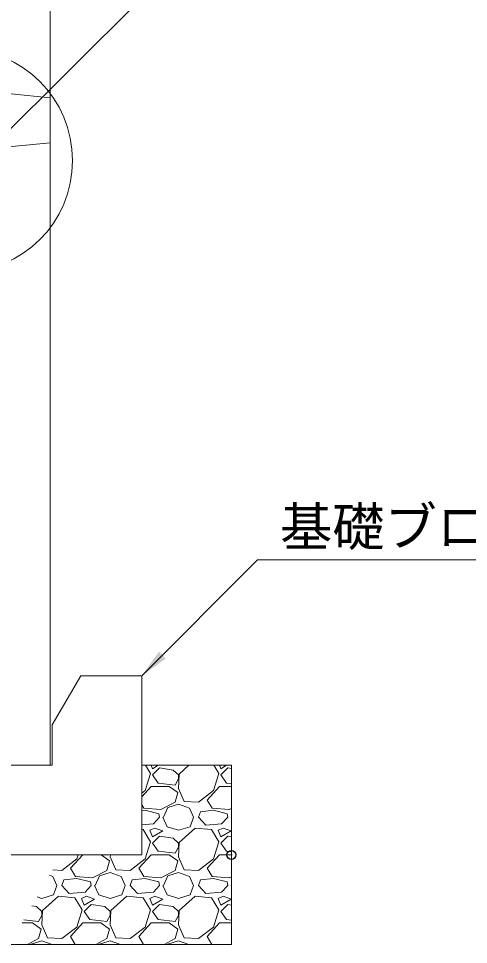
# Model space of a CAD drawing. Units: millimetres at full size; details may follow other scales. Extents: x 141358 to 163867, y 48648 to 57617.
# Drawn here: x 142894 to 143396, y 54141 to 55175 of the extents above; entities that cross this region are included whole.
import ezdxf
from ezdxf.enums import TextEntityAlignment as Align

# ---------------------------------------------------------------- set-up
doc = ezdxf.new("R2010")
doc.units = ezdxf.units.MM
doc.header["$LTSCALE"] = 20
doc.header["$PDMODE"] = 32
doc.header["$PDSIZE"] = 10
doc.linetypes.add('DASHED', pattern=[7.5, 6, -1.5])
for name, color, linetype, lineweight in [('0_2', 7, 'Continuous', 9), ('寸法線', 7, 'Continuous', 13), ('引出線', 4, 'Continuous', 9), ('本体', 2, 'Continuous', 20), ('ﾊｯﾁﾝｸﾞ', 7, 'Continuous', 5)]:
    doc.layers.add(name, color=color, linetype=linetype, lineweight=lineweight)
doc.layers.add('鉄筋', color=6, linetype='Continuous')
doc.styles.add('ＭＳ ゴシック', font='')
doc.styles.get('ＭＳ ゴシック').set_extended_font_data('MS Gothic')

# ---------------------------------------------------------------- blocks, each defined once
blk = doc.blocks.new('filled_arrow')
at = {"color": 0, "linetype": 'Continuous', "lineweight": -2}
blk.add_solid([(7.5, 1.25), (0, 0), (7.5, -1.25)], dxfattribs=at)

msp = doc.modelspace()

# ---------------------------------------------------------------- linework, layer by layer
at = {"layer": '0_2', "lineweight": 13}
msp.add_line((143031.24, 54341.08), (143131.24, 54341.08), dxfattribs=at)
at = {"layer": '0_2', "lineweight": 20}
for p, q in [((143131.24, 54341.08), (143131.24, 54141.08)), ((142260.17, 54241.08), (143031.24, 54241.08)), ((142160.17, 54141.08), (143131.24, 54141.08))]:
    msp.add_line(p, q, dxfattribs=at)
at = {"layer": '寸法線', "lineweight": 9}
msp.add_line((142849.24, 55016.08), (143117.42, 55284.25), dxfattribs=at)
msp.add_circle((142829.24, 55016.08), 124.8, dxfattribs=at)
at = {"layer": '引出線'}
msp.add_lwpolyline([(143031.24, 54441.08), (143160.43, 54570.26), (143523.27, 54570.26)], dxfattribs=at)
at = {"layer": '本体', "linetype": 'DASHED', "lineweight": 9}
for p, q in [((142829.24, 55096.08), (142929.24, 55086.08)), ((142829.24, 55026.08), (142929.24, 55036.08))]:
    msp.add_line(p, q, dxfattribs=at)
at = {"layer": '本体'}
for p, q in [((142931.24, 54386.08), (142963.24, 54441.08)), ((143031.24, 54441.08), (142963.24, 54441.08)), ((143031.24, 54241.08), (143031.24, 54441.08)), ((142931.24, 54386.08), (142931.24, 54341.08)), ((142360.17, 54341.08), (142931.24, 54341.08)), ((142260.17, 54241.08), (143031.24, 54241.08))]:
    msp.add_line(p, q, dxfattribs=at)
msp.add_lwpolyline([(142849.24, 54856.08), (142849.24, 55016.08), (142829.24, 55016.08), (142829.24, 55611.08), (142834.24, 55616.08), (142929.24, 55616.08), (142929.24, 54341.08), (142784.24, 54341.08), (142779.24, 54346.08), (142779.24, 54686.08)], close=True, dxfattribs=at)
at = {"layer": '鉄筋'}
msp.add_point((143131.24, 54241.08), dxfattribs=at)
at = {"layer": 'ﾊｯﾁﾝｸﾞ'}
for p, q in [((143041.08, 54332), (143035.53, 54341.08)), ((143041.86, 54341.08), (143043.36, 54337.33)), ((143043.36, 54337.33), (143049.6, 54341.08)), ((143050.98, 54338.09), (143043.36, 54330.47)), ((143066.22, 54335.81), (143050.98, 54338.09)), ((143083.86, 54341.08), (143073.08, 54331.24)), ((143117.28, 54332), (143111.73, 54341.08)), ((143118.06, 54341.08), (143119.56, 54337.33)), ((143119.56, 54337.33), (143125.81, 54341.08)), ((143127.18, 54338.09), (143119.56, 54330.47)), ((143131.24, 54337.48), (143127.18, 54338.09)), ((143034.98, 54312.95), (143041.08, 54332)), ((143043.36, 54330.47), (143049.46, 54321.33)), ((143072.32, 54330.47), (143066.22, 54335.81)), ((143068.51, 54319.04), (143072.32, 54325.9)), ((143073.08, 54331.24), (143072.32, 54315.23)), ((143072.32, 54325.9), (143072.32, 54330.47)), ((143111.18, 54312.95), (143117.28, 54332)), ((143119.56, 54330.47), (143125.66, 54321.33)), ((143031.24, 54305.75), (143041.84, 54317.52)), ((143041.84, 54317.52), (143061.65, 54317.52)), ((143049.46, 54321.33), (143068.51, 54319.04)), ((143061.65, 54317.52), (143071.56, 54310.66)), ((143104.32, 54302.28), (143118.04, 54317.52)), ((143118.04, 54317.52), (143131.24, 54317.52)), ((143125.66, 54321.33), (143131.24, 54320.66)), ((143031.24, 54310.06), (143034.98, 54312.95)), ((143071.56, 54310.66), (143068.51, 54299.99)), ((143072.32, 54315.23), (143078.41, 54300.76)), ((143094.42, 54299.99), (143111.18, 54312.95)), ((143033.46, 54293.14), (143031.24, 54296.93)), ((143068.51, 54299.99), (143052.51, 54291.61)), ((143060.13, 54293.9), (143072.32, 54297.71)), ((143072.32, 54297.71), (143084.51, 54293.14)), ((143078.41, 54300.76), (143094.42, 54299.99)), ((143109.66, 54293.14), (143104.32, 54302.28)), ((143034.98, 54290.85), (143031.24, 54290.46)), ((143052.51, 54291.61), (143033.46, 54293.14)), ((143050.22, 54287.04), (143034.98, 54290.85)), ((143050.98, 54283.23), (143050.22, 54287.04)), ((143055.55, 54283.23), (143060.13, 54293.9)), ((143084.51, 54293.14), (143089.08, 54283.23)), ((143094.42, 54283.23), (143096.7, 54289.33)), ((143111.18, 54290.85), (143096.7, 54289.33)), ((143128.71, 54291.61), (143109.66, 54293.14)), ((143126.42, 54287.04), (143111.18, 54290.85)), ((143127.18, 54283.23), (143126.42, 54287.04)), ((143131.24, 54292.94), (143128.71, 54291.61)), ((143044.12, 54275.61), (143031.24, 54274.49)), ((143050.98, 54283.23), (143044.12, 54275.61)), ((143054.79, 54283.23), (143059.36, 54272.56)), ((143085.27, 54272.56), (143089.08, 54283.23)), ((143102.8, 54274.09), (143094.42, 54283.23)), ((143120.32, 54275.61), (143102.8, 54274.09)), ((143127.18, 54283.23), (143120.32, 54275.61)), ((143130.99, 54283.23), (143131.24, 54282.65)), ((143032.69, 54269.51), (143031.24, 54269.63)), ((143041.08, 54255.8), (143032.69, 54269.51)), ((143045.65, 54271.04), (143040.31, 54268.75)), ((143040.31, 54268.75), (143043.36, 54261.13)), ((143043.36, 54261.13), (143054.79, 54267.99)), ((143054.79, 54267.99), (143045.65, 54271.04)), ((143059.36, 54272.56), (143072.32, 54268.75)), ((143072.32, 54268.75), (143085.27, 54272.56)), ((143090.61, 54271.04), (143073.08, 54255.04)), ((143108.89, 54269.51), (143090.61, 54271.04)), ((143117.28, 54255.8), (143108.89, 54269.51)), ((143121.85, 54271.04), (143116.51, 54268.75)), ((143116.51, 54268.75), (143119.56, 54261.13)), ((143119.56, 54261.13), (143130.99, 54267.99)), ((143130.99, 54267.99), (143121.85, 54271.04)), ((143034.98, 54236.75), (143041.08, 54255.8)), ((143050.98, 54261.89), (143043.36, 54254.27)), ((143043.36, 54254.27), (143049.46, 54245.13)), ((143066.22, 54259.61), (143050.98, 54261.89)), ((143072.32, 54254.27), (143066.22, 54259.61)), ((143073.08, 54255.04), (143072.32, 54239.03)), ((143072.32, 54249.7), (143072.32, 54254.27)), ((143111.18, 54236.75), (143117.28, 54255.8)), ((143127.18, 54261.89), (143119.56, 54254.27)), ((143119.56, 54254.27), (143125.66, 54245.13)), ((143131.24, 54261.28), (143127.18, 54261.89)), ((143049.46, 54245.13), (143068.51, 54242.84)), ((143068.51, 54242.84), (143072.32, 54249.7)), ((143125.66, 54245.13), (143131.24, 54244.46)), ((142942.02, 54223.79), (142958.78, 54236.75)), ((142951.92, 54226.08), (142965.42, 54241.08)), ((142958.78, 54236.75), (142960.16, 54241.08)), ((142985.8, 54241.08), (142995.36, 54234.46)), ((142995.36, 54234.46), (142992.31, 54223.79)), ((142996.21, 54241.08), (142996.12, 54239.03)), ((142996.12, 54239.03), (143002.21, 54224.56)), ((143018.22, 54223.79), (143034.98, 54236.75)), ((143028.12, 54226.08), (143041.84, 54241.32)), ((143041.84, 54241.32), (143061.65, 54241.32)), ((143061.65, 54241.32), (143071.56, 54234.46)), ((143071.56, 54234.46), (143068.51, 54223.79)), ((143072.32, 54239.03), (143078.41, 54224.56)), ((143094.42, 54223.79), (143111.18, 54236.75)), ((143104.32, 54226.08), (143118.04, 54241.32)), ((143118.04, 54241.32), (143131.24, 54241.32)), ((142931.92, 54224.27), (142942.02, 54223.79)), ((142957.26, 54216.94), (142951.92, 54226.08)), ((142992.31, 54223.79), (142976.31, 54215.41)), ((143002.21, 54224.56), (143018.22, 54223.79)), ((143033.46, 54216.94), (143028.12, 54226.08)), ((143068.51, 54223.79), (143052.51, 54215.41)), ((143078.41, 54224.56), (143094.42, 54223.79)), ((143109.66, 54216.94), (143104.32, 54226.08)), ((142928.47, 54218.3), (142932.11, 54216.94)), ((142932.11, 54216.94), (142936.68, 54207.03)), ((142942.02, 54207.03), (142944.3, 54213.13)), ((142958.78, 54214.65), (142944.3, 54213.13)), ((142976.31, 54215.41), (142957.26, 54216.94)), ((142974.02, 54210.84), (142958.78, 54214.65)), ((142979.35, 54207.03), (142983.93, 54217.7)), ((142983.93, 54217.7), (142996.12, 54221.51)), ((142996.12, 54221.51), (143008.31, 54216.94)), ((143008.31, 54216.94), (143012.88, 54207.03)), ((143018.22, 54207.03), (143020.5, 54213.13)), ((143034.98, 54214.65), (143020.5, 54213.13)), ((143052.51, 54215.41), (143033.46, 54216.94)), ((143050.22, 54210.84), (143034.98, 54214.65)), ((143055.55, 54207.03), (143060.13, 54217.7)), ((143060.13, 54217.7), (143072.32, 54221.51)), ((143072.32, 54221.51), (143084.51, 54216.94)), ((143084.51, 54216.94), (143089.08, 54207.03)), ((143094.42, 54207.03), (143096.7, 54213.13)), ((143111.18, 54214.65), (143096.7, 54213.13)), ((143128.71, 54215.41), (143109.66, 54216.94)), ((143126.42, 54210.84), (143111.18, 54214.65)), ((143131.24, 54216.74), (143128.71, 54215.41)), ((142932.87, 54196.36), (142936.68, 54207.03)), ((142950.4, 54197.89), (142942.02, 54207.03)), ((142974.78, 54207.03), (142967.92, 54199.41)), ((142974.78, 54207.03), (142974.02, 54210.84)), ((142978.59, 54207.03), (142983.16, 54196.36)), ((143009.07, 54196.36), (143012.88, 54207.03)), ((143026.6, 54197.89), (143018.22, 54207.03)), ((143050.98, 54207.03), (143044.12, 54199.41)), ((143050.98, 54207.03), (143050.22, 54210.84)), ((143054.79, 54207.03), (143059.36, 54196.36)), ((143085.27, 54196.36), (143089.08, 54207.03)), ((143102.8, 54197.89), (143094.42, 54207.03)), ((143127.18, 54207.03), (143120.32, 54199.41)), ((143127.18, 54207.03), (143126.42, 54210.84)), ((143130.99, 54207.03), (143131.24, 54206.45)), ((142914.52, 54194.14), (142919.92, 54192.55)), ((142919.92, 54192.55), (142932.87, 54196.36)), ((142938.21, 54194.84), (142920.68, 54178.84)), ((142956.49, 54193.31), (142938.21, 54194.84)), ((142967.92, 54199.41), (142950.4, 54197.89)), ((142964.88, 54179.6), (142956.49, 54193.31)), ((142969.45, 54194.84), (142964.11, 54192.55)), ((142964.11, 54192.55), (142967.16, 54184.93)), ((142967.16, 54184.93), (142978.59, 54191.79)), ((142978.59, 54191.79), (142969.45, 54194.84)), ((142983.16, 54196.36), (142996.12, 54192.55)), ((142996.12, 54192.55), (143009.07, 54196.36)), ((143014.41, 54194.84), (142996.88, 54178.84)), ((143032.69, 54193.31), (143014.41, 54194.84)), ((143044.12, 54199.41), (143026.6, 54197.89)), ((143041.08, 54179.6), (143032.69, 54193.31)), ((143045.65, 54194.84), (143040.31, 54192.55)), ((143040.31, 54192.55), (143043.36, 54184.93)), ((143043.36, 54184.93), (143054.79, 54191.79)), ((143054.79, 54191.79), (143045.65, 54194.84)), ((143059.36, 54196.36), (143072.32, 54192.55)), ((143072.32, 54192.55), (143085.27, 54196.36)), ((143090.61, 54194.84), (143073.08, 54178.84)), ((143108.89, 54193.31), (143090.61, 54194.84)), ((143120.32, 54199.41), (143102.8, 54197.89)), ((143117.28, 54179.6), (143108.89, 54193.31)), ((143121.85, 54194.84), (143116.51, 54192.55)), ((143116.51, 54192.55), (143119.56, 54184.93)), ((143119.56, 54184.93), (143130.99, 54191.79)), ((143130.99, 54191.79), (143121.85, 54194.84)), ((142913.82, 54183.41), (142908.76, 54184.17)), ((142919.92, 54178.07), (142913.82, 54183.41)), ((142974.78, 54185.69), (142967.16, 54178.07)), ((142990.02, 54183.41), (142974.78, 54185.69)), ((142996.12, 54178.07), (142990.02, 54183.41)), ((143050.98, 54185.69), (143043.36, 54178.07)), ((143066.22, 54183.41), (143050.98, 54185.69)), ((143072.32, 54178.07), (143066.22, 54183.41)), ((143127.18, 54185.69), (143119.56, 54178.07)), ((143131.24, 54185.08), (143127.18, 54185.69)), ((142916.11, 54166.64), (142919.92, 54173.5)), ((142920.68, 54178.84), (142919.92, 54162.83)), ((142919.92, 54173.5), (142919.92, 54178.07)), ((142958.78, 54160.55), (142964.88, 54179.6)), ((142967.16, 54178.07), (142973.26, 54168.93)), ((142992.31, 54166.64), (142996.12, 54173.5)), ((142996.88, 54178.84), (142996.12, 54162.83)), ((142996.12, 54173.5), (142996.12, 54178.07)), ((143034.98, 54160.55), (143041.08, 54179.6)), ((143043.36, 54178.07), (143049.46, 54168.93)), ((143068.51, 54166.64), (143072.32, 54173.5)), ((143073.08, 54178.84), (143072.32, 54162.83)), ((143072.32, 54173.5), (143072.32, 54178.07)), ((143111.18, 54160.55), (143117.28, 54179.6)), ((143119.56, 54178.07), (143125.66, 54168.93)), ((142897.77, 54165.12), (142909.25, 54165.12)), ((142899.78, 54168.6), (142916.11, 54166.64)), ((142909.25, 54165.12), (142919.16, 54158.26)), ((142919.92, 54162.83), (142926.01, 54148.36)), ((142942.02, 54147.59), (142958.78, 54160.55)), ((142951.92, 54149.88), (142965.64, 54165.12)), ((142965.64, 54165.12), (142985.45, 54165.12)), ((142973.26, 54168.93), (142992.31, 54166.64)), ((142985.45, 54165.12), (142995.36, 54158.26)), ((142996.12, 54162.83), (143002.21, 54148.36)), ((143018.22, 54147.59), (143034.98, 54160.55)), ((143028.12, 54149.88), (143041.84, 54165.12)), ((143041.84, 54165.12), (143061.65, 54165.12)), ((143049.46, 54168.93), (143068.51, 54166.64)), ((143061.65, 54165.12), (143071.56, 54158.26)), ((143072.32, 54162.83), (143078.41, 54148.36)), ((143094.42, 54147.59), (143111.18, 54160.55)), ((143104.32, 54149.88), (143118.04, 54165.12)), ((143118.04, 54165.12), (143131.24, 54165.12)), ((143125.66, 54168.93), (143131.24, 54168.26)), ((142919.16, 54158.26), (142916.11, 54147.59)), ((142995.36, 54158.26), (142992.31, 54147.59)), ((143071.56, 54158.26), (143068.51, 54147.59)), ((142916.11, 54147.59), (142903.67, 54141.08)), ((142907.55, 54141.08), (142907.73, 54141.5)), ((142907.73, 54141.5), (142919.92, 54145.31)), ((142919.92, 54145.31), (142931.2, 54141.08)), ((142926.01, 54148.36), (142942.02, 54147.59)), ((142957.06, 54141.08), (142951.92, 54149.88)), ((142992.31, 54147.59), (142979.87, 54141.08)), ((142983.75, 54141.08), (142983.93, 54141.5)), ((142983.93, 54141.5), (142996.12, 54145.31)), ((142996.12, 54145.31), (143007.4, 54141.08)), ((143002.21, 54148.36), (143018.22, 54147.59)), ((143033.26, 54141.08), (143028.12, 54149.88)), ((143068.51, 54147.59), (143056.07, 54141.08)), ((143059.95, 54141.08), (143060.13, 54141.5)), ((143060.13, 54141.5), (143072.32, 54145.31)), ((143072.32, 54145.31), (143083.6, 54141.08)), ((143078.41, 54148.36), (143094.42, 54147.59)), ((143109.46, 54141.08), (143104.32, 54149.88))]:
    msp.add_line(p, q, dxfattribs=at)

# ---------------------------------------------------------------- block references
at = {"layer": '引出線', "xscale": 4.33, "yscale": 4.33, "rotation": 45}
msp.add_blockref('filled_arrow', (143031.24, 54441.08), dxfattribs=at)

# ---------------------------------------------------------------- texts
at = {"layer": '引出線', "style": 'ＭＳ ゴシック'}
msp.add_text('基礎ブロック', height=42.72, dxfattribs=at).set_placement((143185.43, 54628.83), align=Align.TOP_LEFT)

doc.saveas('drawing.dxf')
